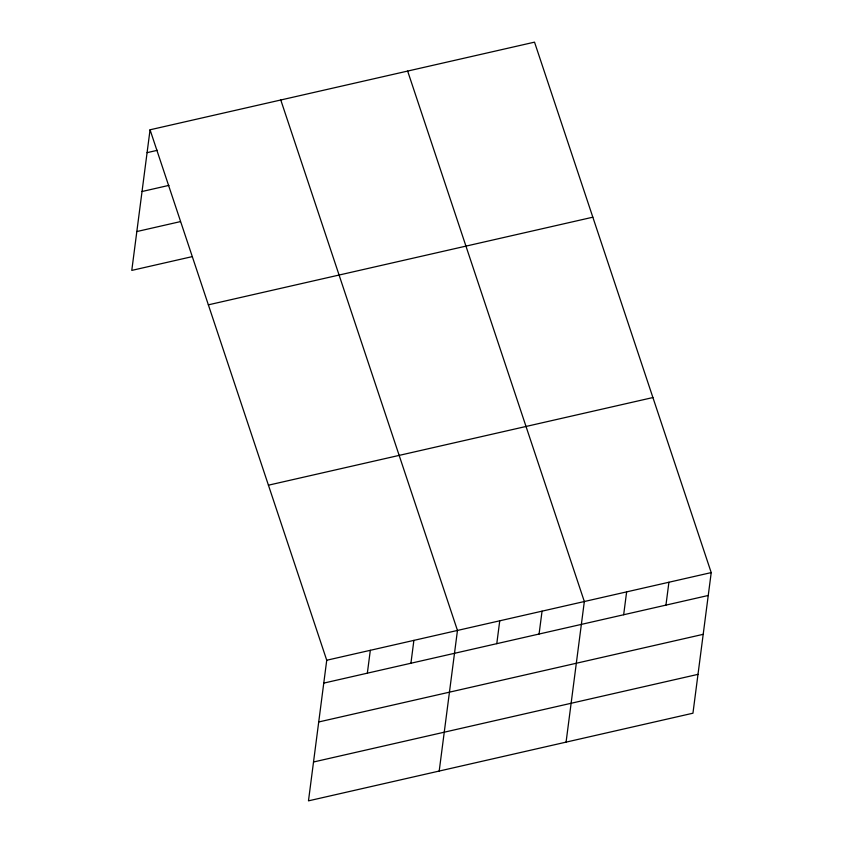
<?xml version="1.0" encoding="UTF-8"?>
<svg xmlns="http://www.w3.org/2000/svg" width="843" height="843" viewBox="0 0 843 843"><rect width="100%" height="100%" fill="white"/><g stroke="black" fill="none" stroke-linecap="round" stroke-linejoin="round"><path stroke-width="1.26" d="M150.054 129.79L326.736 660.238L308.475 800.85L692.946 713.21L711.218 572.597L534.525 42.15L150.054 129.79L131.782 270.403L192.025 256.672M367.348 673.178L370.319 650.301M410.92 663.241L413.892 640.374M439.203 771.05L457.464 630.438L280.772 99.99M496.78 643.673L499.751 620.796M539.077 634.031L542.049 611.164M566.075 742.135L584.336 601.523L407.643 71.075M623.662 614.747L626.634 591.881M665.949 605.105L668.92 582.239M147.082 152.657L157.335 150.317M142.035 191.509L168.948 185.376M136.829 231.551L180.402 221.614M208.358 304.839L592.829 217.199M268.432 485.189L652.904 397.548M326.736 660.238L711.218 572.597M323.775 683.104L708.246 595.474M318.728 721.966L703.199 634.326M313.522 761.998L697.993 674.358"/></g></svg>
